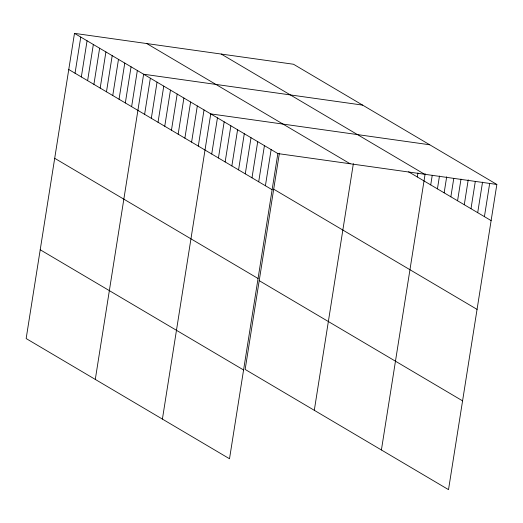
<?xml version="1.0" encoding="UTF-8"?>
<svg xmlns="http://www.w3.org/2000/svg" width="523" height="523" viewBox="0 0 523 523"><rect width="100%" height="100%" fill="white"/><g stroke="black" fill="none" stroke-linecap="round" stroke-linejoin="round"><path stroke-width="0.78" d="M74.488 33.361L26.15 338.551L229.512 458.756L277.85 153.566L74.488 33.361L293.488 64.244L496.85 184.449L448.512 489.639L245.15 369.434L279.4 153.187M75.044 73.227L80.771 37.074M81.333 76.946L87.06 40.787M87.616 80.66L93.342 44.507M93.905 84.373L99.632 48.221M100.187 88.093L105.914 51.934M106.476 91.806L112.203 55.654M112.759 95.519L118.486 59.367M119.048 99.239L124.775 63.08M125.33 102.953L131.057 66.8M131.619 106.666L137.346 70.513M95.291 379.417L143.629 74.227L362.629 105.116M144.616 114.347L150.343 78.195M151.324 118.316L157.05 82.163M158.038 122.284L163.764 86.132M164.745 126.252L170.472 90.093M171.459 130.214L177.186 94.062M178.166 134.182L183.893 98.03M184.881 138.15L190.607 101.998M191.595 142.119L197.315 105.966M198.302 146.08L204.029 109.928M162.405 419.086L210.736 113.896L429.743 144.786M211.723 154.017L217.45 117.865M218.437 157.985L224.164 121.833M225.145 161.953L230.872 125.795M231.859 165.915L237.586 129.763M238.566 169.883L244.293 133.731M245.28 173.852L251.007 137.699M251.988 177.82L257.715 141.668M258.702 181.782L264.429 145.629M265.409 185.75L271.136 149.598M314.297 410.307L353.358 163.666M417.302 176.97L417.942 172.956M381.404 449.976L425.16 173.708M430.723 184.907L432.253 175.264M437.437 188.868L439.47 176.016M444.145 192.837L446.694 176.767M450.859 196.805L453.787 178.323M457.566 200.773L461.005 179.082M464.28 204.735L468.222 179.834M470.994 208.703L475.315 181.389M477.702 212.671L482.539 182.141M484.416 216.64L489.633 183.697M277.85 153.566L496.85 184.449M221.216 54.052L424.578 174.257M408.581 171.812L491.123 220.608M146.76 43.553L350.122 163.758M273.699 189.182L477.061 309.387M68.761 69.513L272.123 189.718M54.699 158.292L258.061 278.498M259.212 280.655L462.574 400.86M40.212 249.765L243.574 369.97"/></g></svg>
